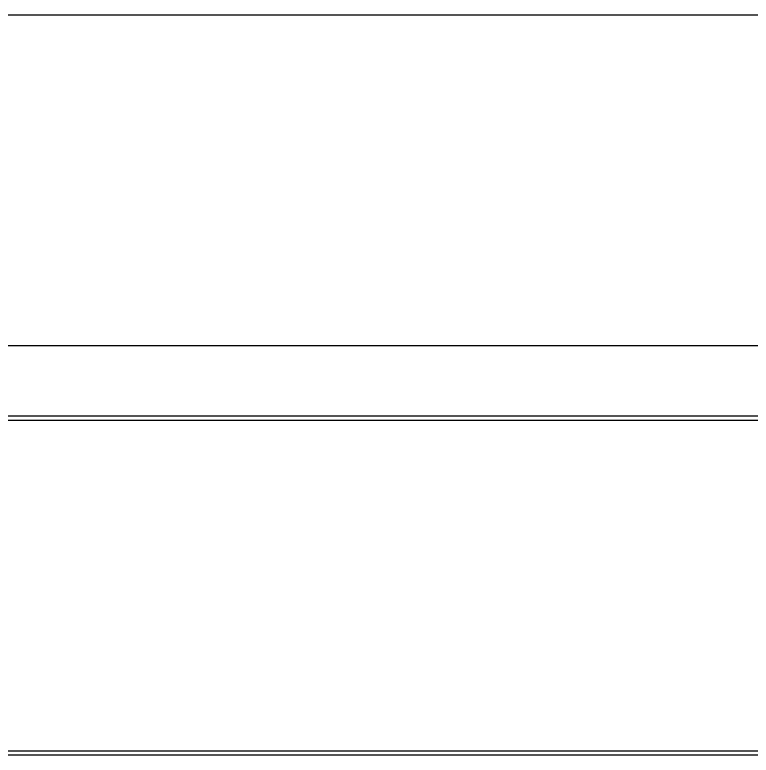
# Model space of a CAD drawing. Header units: inches. Extents: x -1244 to -570, y -2074 to -1714.
# Drawn here: x -1190.556 to -1186.11, y -1994.111 to -1989.637 of the extents above; entities that cross this region are included whole.
import ezdxf

# ---------------------------------------------------------------- set-up
doc = ezdxf.new("R2010")
doc.units = ezdxf.units.IN
doc.header["$LTSCALE"] = 0.1
doc.header["$MEASUREMENT"] = 0

msp = doc.modelspace()

# ---------------------------------------------------------------- linework, layer by layer
at = {"color": 7, "linetype": 'Continuous', "lineweight": 25}
for points in [[(-1193.71122, -1989.63687), (-1131.28274, -1989.63687)], [(-1183.71122, -1991.63687), (-1191.92008, -1991.63687)], [(-1193.71154, -1992.06055), (-1131.28237, -1992.06055)], [(-1193.71122, -1992.08555), (-1131.28274, -1992.08555)], [(-1183.71122, -1994.08555), (-1191.92008, -1994.08555)], [(-1183.68622, -1994.11055), (-1191.93306, -1994.11055)]]:
    msp.add_lwpolyline(points, dxfattribs=at)

doc.saveas('drawing.dxf')
